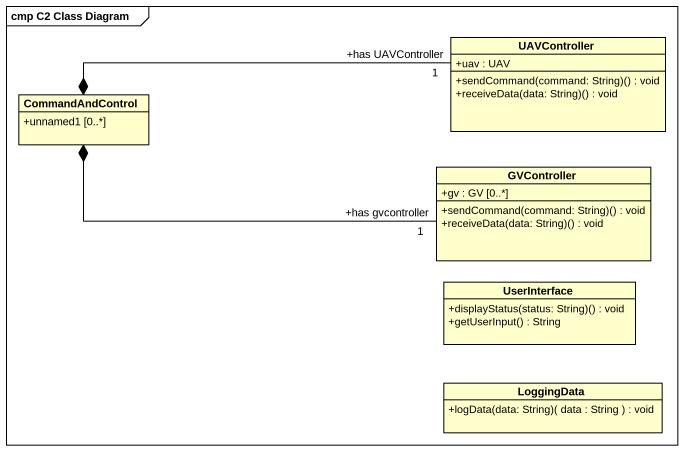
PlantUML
@startuml
mainframe cmp C2 Class Diagram
hide circle
hide empty members
skinparam classAttributeIconSize 0
class UAVController {
  +uav : UAV
  +sendCommand(command: String)() : void
  +receiveData(data: String)() : void
}
class CommandAndControl {
  +unnamed1 [0..*]
}
class GVController {
  +gv : GV [0..*]
  +sendCommand(command: String)() : void
  +receiveData(data: String)() : void
}
class UserInterface {
  +displayStatus(status: String)() : void
  +getUserInput() : String
}
class LoggingData {
  +logData(data: String)( data : String ) : void
}
CommandAndControl *-right- "+has UAVController\n1" UAVController
CommandAndControl *-right- "+has gvcontroller\n1" GVController
@enduml
